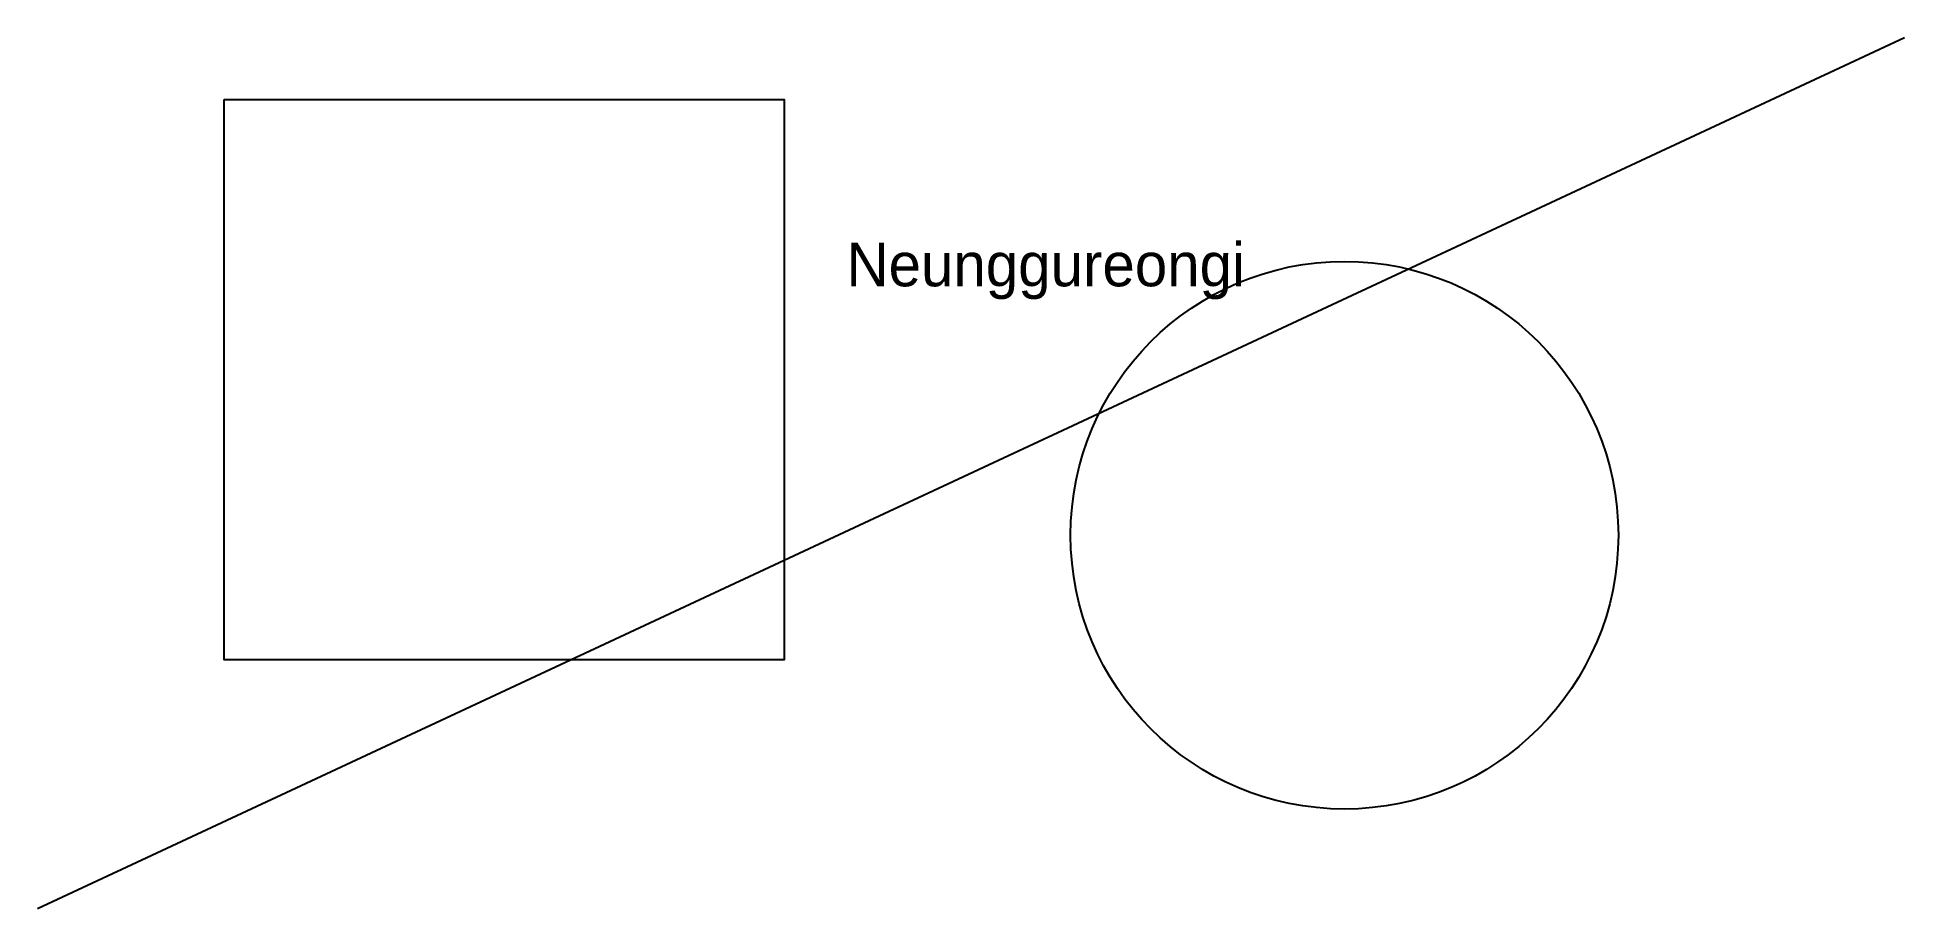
# Model space of a CAD drawing. Header units: metres. Extents: x 200000 to 201500, y 549200 to 549900.
import ezdxf

# ---------------------------------------------------------------- set-up
doc = ezdxf.new("R2010")
doc.units = ezdxf.units.M

msp = doc.modelspace()

# ---------------------------------------------------------------- linework, layer by layer
msp.add_line((200000, 549200), (201500, 549900))
msp.add_lwpolyline([(200150, 549850), (200600, 549850), (200600, 549400), (200150, 549400)], close=True)
msp.add_circle((201050, 549500), 220)

# ---------------------------------------------------------------- texts
msp.add_text('Neunggureongi', height=35).set_placement((200650, 549700))

doc.saveas('drawing.dxf')
